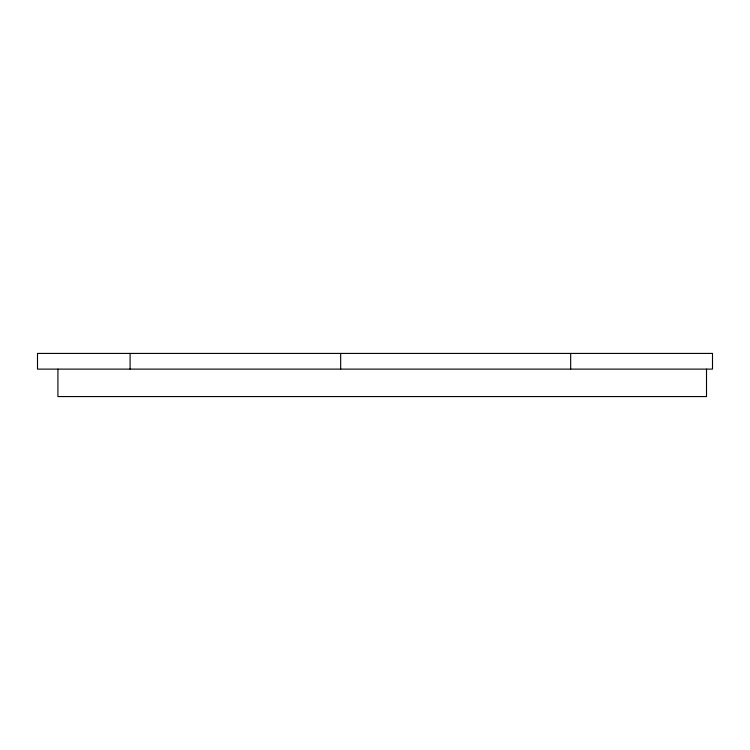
<?xml version="1.0" encoding="UTF-8"?>
<svg xmlns="http://www.w3.org/2000/svg" width="750" height="750" viewBox="0 0 750 750"><rect width="100%" height="100%" fill="white"/><g stroke="black" fill="none" stroke-linecap="round" stroke-linejoin="round"><path stroke-width="1.12" d="M706.509 369.113L706.509 396.572L57.919 396.572L57.919 369.113M570.675 353.428L570.675 369.113M340.669 353.428L340.669 369.113M130.097 353.428L130.097 369.113M712.5 353.428L37.5 353.428L37.5 369.113L712.5 369.113L712.5 353.428"/></g></svg>
